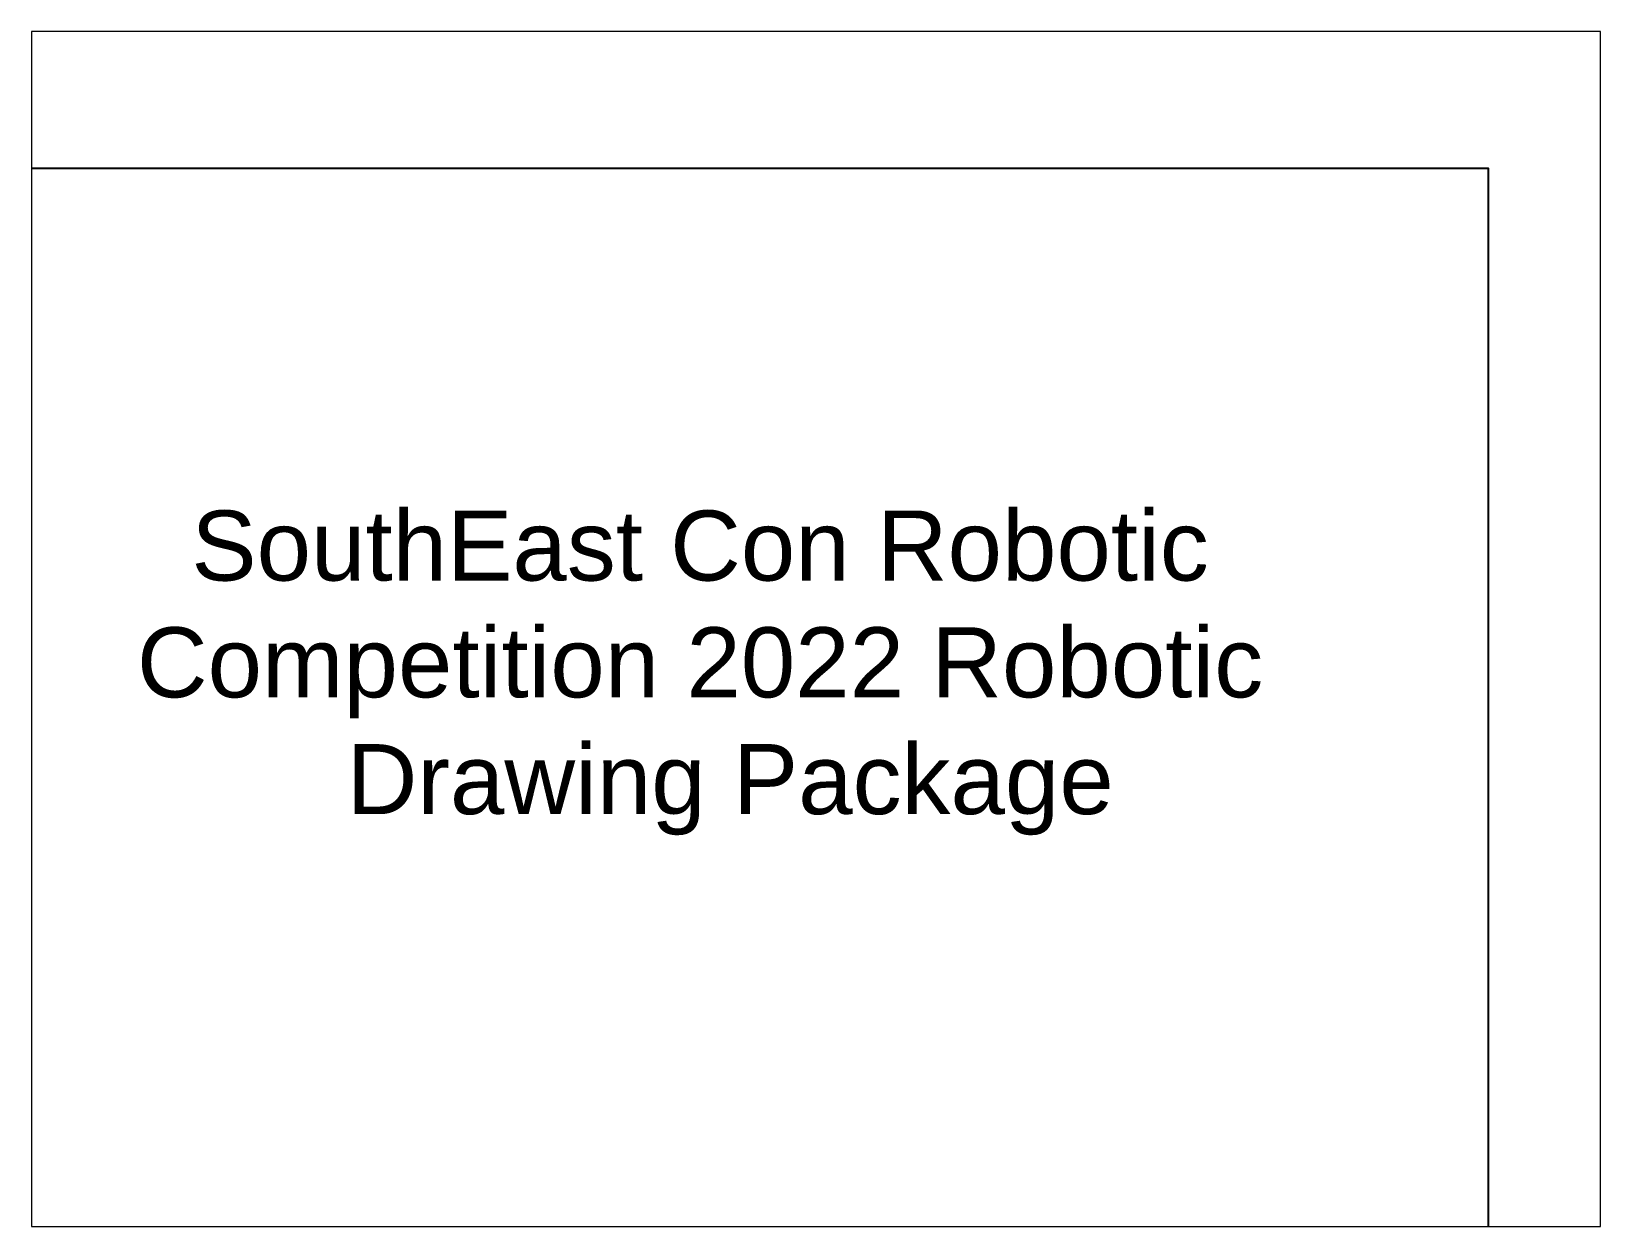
# Paper-space layout 'Layout1' of a CAD drawing. Header units: inches. Extents: x 1.05 to 9.45, y 0.8 to 7.2.
# The model-space entities are those that its viewports show. They can reach past a viewport. Long polylines and large blocks are cut down to what shows.
import ezdxf

# ---------------------------------------------------------------- set-up
doc = ezdxf.new("R2010")
doc.units = ezdxf.units.IN
doc.header["$MEASUREMENT"] = 0
doc.styles.get("Standard").update_dxf_attribs({"font": 'arial.ttf'})

msp = doc.modelspace()

# ---------------------------------------------------------------- linework, layer by layer
msp.add_lwpolyline([(0.002, 0), (36.958, 0), (36.958, 26.877), (0.002, 26.877)], close=True)

# ---------------------------------------------------------------- texts
at = {"insert": (-26.026, 18.75), "char_height": 1.66414, "attachment_point": 1}
msp.add_mtext_dynamic_manual_height_columns('\\pxqc;SouthEast Con Robotic \\PCompetition 2022 Robotic \\P\\pq*;^I^I^I^I^I    Drawing Package', width=88.51647, gutter_width=8.321, heights=[0], dxfattribs=at)

psp = doc.layouts.get("Layout1")

# ---------------------------------------------------------------- viewports
at = {"layer": '0'}
psp.add_viewport(center=(5.25, 4), size=(8.4, 6.4), view_center_point=(20.9862, 15.9358), view_height=28.394624, dxfattribs=at)

doc.saveas('drawing.dxf')
